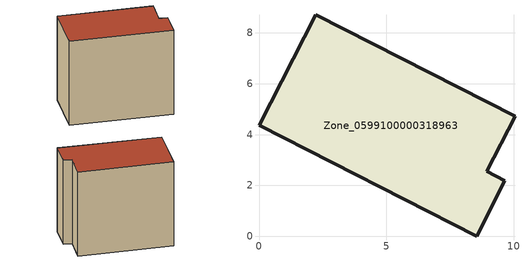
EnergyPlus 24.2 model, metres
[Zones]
Zone_0599100000318963
 floor ground (C_G): 0,4.37 2.22,8.71 10.05,4.71 8.94,2.56 9.65,2.19 8.54,0 z3.89
 wall outside (C_F): 2.22,8.71 0,4.37 8.54,0 9.65,2.19 8.94,2.56 10.05,4.71 2.22,8.71 z3.89:12.43
 roof outside (C_R): 0,4.37 8.54,0 9.65,2.19 8.94,2.56 10.05,4.71 2.22,8.71 z12.43
[BUILDING]
Pand.0599100000318963: North Axis=0; Terrain=City; Loads Convergence Tolerance Value=0.04; Temperature Convergence Tolerance Value=0.4; Solar Distribution=FullExterior; Maximum Number of Warmup Days=25; Minimum Number of Warmup Days=1
[Site:Location]
Rotterdam.The.Hague.AP_ZH_NLD Design_Conditions: Latitude=51.96; Longitude=4.45; Time Zone=1; Elevation=-4.5
[SITE:GROUNDTEMPERATURE:BUILDINGSURFACE]
18, 18, 18, 18, 18, 18, 18, 18, 18, 18, 18, 18
[MATERIAL] Thermal Absorptance=0.9; Solar Absorptance=0.7; Visible Absorptance=0.7
Name | Roughness | Thickness | Conductivity | Density | Specific Heat
G.TI.1992-2005 | MediumSmooth | 0.15 | 0.06 | 540 | 1210
F.TI.1992-2005 | Rough | 0.3 | 0.12 | 1920 | 840
R.TI.1992-2005 | MediumRough | 0.2 | 0.08 | 1500 | 1000
[CONSTRUCTION]
C_G: G.TI.1992-2005
C_F: F.TI.1992-2005
C_R: R.TI.1992-2005
[ZONE]
Zone_0599100000318963: Type=1; Multiplier=1; Ceiling Height=Autocalculate; Volume=Autocalculate; Floor Area=autocalculate; Part of Total Floor Area=Yes
[ZONEINFILTRATION:DESIGNFLOWRATE]
Infil_Zone_0599100000318963: Zone or ZoneList or Space or SpaceList=Zone_0599100000318963; Schedule=AlwaysOn; Design Flow Rate Calculation Method=Flow/Area; Flow Rate per Floor Area=0.0015; Constant Term Coefficient=1; Temperature Term Coefficient=0; Velocity Term Coefficient=0; Velocity Squared Term Coefficient=0
[HVACTEMPLATE:ZONE:IDEALLOADSAIRSYSTEM]
Zone_0599100000318963: Maximum Heating Supply Air Temperature=50; Minimum Cooling Supply Air Temperature=13; Maximum Heating Supply Air Humidity Ratio=0.0156; Minimum Cooling Supply Air Humidity Ratio=0.0077; Heating Limit=NoLimit; Cooling Limit=NoLimit; Dehumidification Control Type=ConstantSensibleHeatRatio; Cooling Sensible Heat Ratio=0.7; Dehumidification Setpoint=60; Humidification Control Type=None; Humidification Setpoint=30; Outdoor Air Method=None; Outdoor Air Flow Rate per Person=0.00944; Outdoor Air Flow Rate per Zone Floor Area=0; Outdoor Air Flow Rate per Zone=0; Demand Controlled Ventilation Type=None; Outdoor Air Economizer Type=NoEconomizer; Heat Recovery Type=None; Sensible Heat Recovery Effectiveness=0.7; Latent Heat Recovery Effectiveness=0.65
[ZONECONTROL:THERMOSTAT]
ThermostatControl_Zone_0599100000318963: Zone or ZoneList=Zone_0599100000318963; Control Type Schedule=DualSetpointControlType; Control 1=Thermostat_Zone_0599100000318963; Temperature Difference Between Cutout And Setpoint=0
[THERMOSTATSETPOINT:DUALSETPOINT]
Thermostat_Zone_0599100000318963: Heating Setpoint Temperature Schedule=HeatingSetpoint_Zone_0599100000318963; Cooling Setpoint Temperature Schedule=CoolingSetpoint_Zone_0599100000318963
[SCHEDULE:COMPACT]
HeatingSetpoint_Zone_0599100000318963: Through: 12/31, For: AllDays, Until: 24:00, 21
CoolingSetpoint_Zone_0599100000318963: Through: 12/31, For: AllDays, Until: 24:00, 24
DualSetpointControlType: Through: 12/31, For: AllDays, Until: 24:00, 4
AlwaysOn: Through: 12/31, For: AllDays, Until: 24:00, 1
